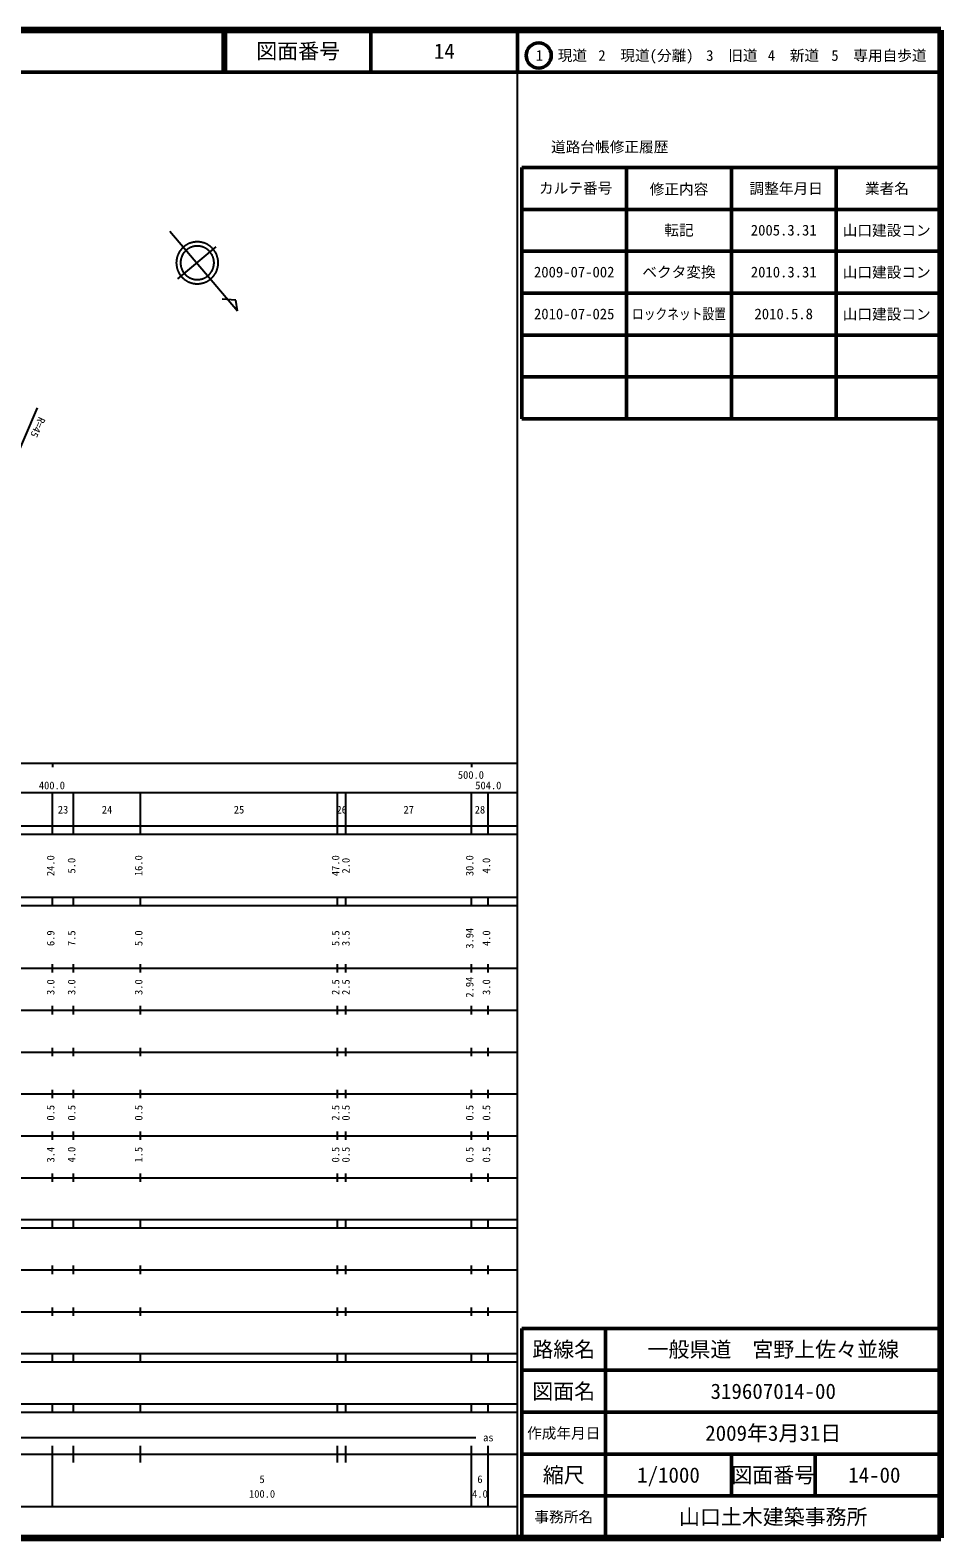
# Model space of a CAD drawing. Units: millimetres, scale not verified. Extents: x 40000 to 680000, y 20000 to 380000.
# Drawn here: x 462654 to 680000, y 20000 to 380000 of the extents above; entities that cross this region are included whole.
import ezdxf
from ezdxf.enums import TextEntityAlignment as Align

# ---------------------------------------------------------------- set-up
doc = ezdxf.new("R2010")
doc.units = ezdxf.units.MM
doc.header["$LTSCALE"] = 1000
for name, color, linetype, lineweight in [('M-BGD', 7, 'Continuous', 25), ('M-BMK-SRVR', 3, 'Continuous', 25), ('M-TTL', 2, 'Continuous', 140), ('M-TTL-BAND', 7, 'Continuous', 25), ('M-TTL-FRAM', 2, 'Continuous', 50), ('M-TTL-LINE', 7, 'Continuous', 50)]:
    doc.layers.add(name, color=color, linetype=linetype, lineweight=lineweight)
doc.layers.add('M-TTL-TXT', color=7, linetype='Continuous')
doc.styles.add('ＭＳ ゴシック', font='')
doc.styles.get('ＭＳ ゴシック').set_extended_font_data('MS Gothic')

msp = doc.modelspace()

# ---------------------------------------------------------------- linework, layer by layer
at = {"layer": 'M-BGD'}
for p, q in [((495988, 331991), (512117, 312998)), ((506948, 328291), (497847, 320611)), ((511777, 315566), (508442, 315804)), ((512117, 312998), (511777, 315566))]:
    msp.add_line(p, q, dxfattribs=at)
for points in [[(507537, 324444), (507536, 324532), (507533, 324619), (507530, 324707), (507524, 324794), (507517, 324881), (507509, 324969), (507499, 325055), (507488, 325142), (507475, 325229), (507460, 325315), (507444, 325401), (507427, 325487), (507408, 325572), (507387, 325657), (507365, 325742), (507342, 325826), (507317, 325910), (507290, 325994), (507263, 326077), (507233, 326159), (507203, 326241), (507170, 326322), (507137, 326403), (507102, 326483), (507066, 326563), (507028, 326642), (506989, 326720), (506948, 326798), (506906, 326875), (506863, 326951), (506818, 327026), (506773, 327101), (506726, 327174), (506677, 327247), (506627, 327319), (506576, 327390), (506524, 327461), (506471, 327530), (506416, 327598), (506361, 327666), (506304, 327732), (506245, 327798), (506186, 327862), (506126, 327925), (506064, 327988), (506002, 328049), (505938, 328109), (505874, 328168), (505808, 328226), (505741, 328282), (505673, 328338), (505605, 328392), (505535, 328445), (505465, 328497), (505393, 328548), (505321, 328597), (505248, 328645), (505174, 328692), (505099, 328738), (505024, 328782), (504948, 328825), (504871, 328866), (504793, 328906), (504714, 328945), (504635, 328983), (504556, 329019), (504475, 329053), (504394, 329087), (504313, 329118), (504231, 329149), (504148, 329178), (504065, 329205), (503981, 329231), (503897, 329256), (503813, 329279), (503728, 329300), (503643, 329320), (503558, 329339), (503472, 329356), (503386, 329372), (503299, 329386), (503213, 329398), (503126, 329410), (503039, 329419), (502952, 329427), (502864, 329434), (502777, 329439), (502690, 329442), (502602, 329444), (502515, 329444), (502427, 329443), (502340, 329441), (502252, 329436), (502165, 329431), (502078, 329423), (501991, 329415), (501904, 329404), (501817, 329392), (501731, 329379), (501644, 329364), (501558, 329348), (501473, 329330), (501387, 329311), (501302, 329290), (501218, 329267), (501134, 329244), (501050, 329218), (500967, 329192), (500884, 329163), (500801, 329134), (500720, 329103), (500638, 329070), (500558, 329036), (500478, 329001), (500398, 328964), (500319, 328926), (500241, 328886), (500164, 328846), (500087, 328803), (500011, 328760), (499936, 328715), (499862, 328669), (499788, 328621), (499716, 328573), (499644, 328523), (499573, 328471), (499503, 328419), (499434, 328365), (499366, 328310), (499298, 328254), (499232, 328197), (499167, 328139), (499103, 328079), (499040, 328018), (498978, 327957), (498917, 327894), (498857, 327830), (498798, 327765), (498741, 327699), (498685, 327632), (498629, 327564), (498575, 327495), (498523, 327426), (498471, 327355), (498421, 327283), (498372, 327211), (498324, 327138), (498277, 327063), (498232, 326988), (498188, 326913), (498146, 326836), (498105, 326759), (498065, 326681), (498026, 326603), (497989, 326523), (497954, 326443), (497919, 326363), (497886, 326282), (497855, 326200), (497825, 326118), (497796, 326035), (497769, 325952), (497744, 325868), (497719, 325784), (497697, 325700), (497675, 325615), (497656, 325530), (497637, 325444), (497621, 325358), (497605, 325272), (497592, 325186), (497580, 325099), (497569, 325012), (497560, 324925), (497552, 324838), (497546, 324751), (497541, 324663), (497538, 324576), (497537, 324488), (497537, 324401), (497538, 324313), (497541, 324226), (497546, 324138), (497552, 324051), (497560, 323964), (497569, 323877), (497580, 323790), (497592, 323703), (497605, 323617), (497621, 323531), (497637, 323445), (497656, 323359), (497675, 323274), (497697, 323189), (497719, 323105), (497744, 323020), (497769, 322937), (497796, 322854), (497825, 322771), (497855, 322689), (497886, 322607), (497919, 322526), (497954, 322445), (497989, 322366), (498026, 322286), (498065, 322208), (498105, 322130), (498146, 322053), (498188, 321976), (498232, 321900), (498277, 321825), (498324, 321751), (498372, 321678), (498421, 321605), (498471, 321534), (498523, 321463), (498575, 321393), (498629, 321325), (498685, 321257), (498741, 321190), (498798, 321124), (498857, 321059), (498917, 320995), (498978, 320932), (499040, 320870), (499103, 320810), (499167, 320750), (499232, 320692), (499298, 320635), (499366, 320579), (499434, 320524), (499503, 320470), (499573, 320417), (499644, 320366), (499716, 320316), (499788, 320267), (499862, 320220), (499936, 320174), (500011, 320129), (500087, 320085), (500164, 320043), (500241, 320002), (500319, 319963), (500398, 319925), (500478, 319888), (500558, 319853), (500638, 319819), (500720, 319786), (500801, 319755), (500884, 319726), (500967, 319697), (501050, 319671), (501134, 319645), (501218, 319621), (501302, 319599), (501387, 319578), (501473, 319559), (501558, 319541), (501644, 319525), (501731, 319510), (501817, 319496), (501904, 319485), (501991, 319474), (502078, 319466), (502165, 319458), (502252, 319453), (502340, 319448), (502427, 319446), (502515, 319444), (502602, 319445), (502690, 319447), (502777, 319450), (502864, 319455), (502952, 319462), (503039, 319470), (503126, 319479), (503213, 319490), (503299, 319503), (503386, 319517), (503472, 319533), (503558, 319550), (503643, 319568), (503728, 319589), (503813, 319610), (503897, 319633), (503981, 319658), (504065, 319684), (504148, 319711), (504231, 319740), (504313, 319771), (504394, 319802), (504475, 319836), (504556, 319870), (504635, 319906), (504714, 319944), (504793, 319982), (504871, 320023), (504948, 320064), (505024, 320107), (505099, 320151), (505174, 320197), (505248, 320244), (505321, 320292), (505393, 320341), (505465, 320392), (505535, 320444), (505605, 320497), (505673, 320551), (505741, 320606), (505808, 320663), (505874, 320721), (505938, 320780), (506002, 320840), (506064, 320901), (506126, 320963), (506186, 321027), (506245, 321091), (506304, 321157), (506361, 321223), (506416, 321290), (506471, 321359), (506524, 321428), (506576, 321498), (506627, 321570), (506677, 321642), (506726, 321715), (506773, 321788), (506818, 321863), (506863, 321938), (506906, 322014), (506948, 322091), (506989, 322169), (507028, 322247), (507066, 322326), (507102, 322405), (507137, 322486), (507170, 322566), (507203, 322648), (507233, 322730), (507263, 322812), (507290, 322895), (507317, 322979), (507342, 323062), (507365, 323147), (507387, 323232), (507408, 323317), (507427, 323402), (507444, 323488), (507460, 323574), (507475, 323660), (507488, 323747), (507499, 323833), (507509, 323920), (507517, 324007), (507524, 324095), (507530, 324182), (507533, 324269), (507536, 324357)], [(506537, 324444), (506536, 324514), (506534, 324584), (506531, 324654), (506527, 324724), (506521, 324794), (506515, 324864), (506507, 324933), (506497, 325003), (506487, 325072), (506475, 325141), (506463, 325210), (506449, 325278), (506433, 325347), (506417, 325415), (506399, 325483), (506381, 325550), (506361, 325617), (506340, 325684), (506317, 325750), (506294, 325816), (506269, 325882), (506244, 325947), (506217, 326011), (506189, 326076), (506160, 326139), (506129, 326202), (506098, 326265), (506066, 326327), (506032, 326389), (505998, 326449), (505962, 326510), (505925, 326569), (505888, 326628), (505849, 326687), (505809, 326744), (505768, 326801), (505727, 326857), (505684, 326913), (505640, 326968), (505596, 327022), (505550, 327075), (505504, 327127), (505456, 327179), (505408, 327229), (505359, 327279), (505309, 327328), (505258, 327376), (505206, 327423), (505154, 327470), (505100, 327515), (505046, 327559), (504991, 327603), (504936, 327645), (504879, 327687), (504822, 327727), (504764, 327767), (504706, 327805), (504647, 327843), (504587, 327879), (504526, 327914), (504465, 327949), (504404, 327982), (504342, 328014), (504279, 328045), (504216, 328075), (504152, 328104), (504087, 328132), (504023, 328158), (503957, 328184), (503892, 328208), (503826, 328231), (503759, 328253), (503692, 328274), (503625, 328293), (503558, 328312), (503490, 328329), (503422, 328345), (503353, 328360), (503285, 328374), (503216, 328386), (503147, 328398), (503077, 328408), (503008, 328417), (502938, 328424), (502869, 328431), (502799, 328436), (502729, 328440), (502659, 328443), (502589, 328444), (502519, 328444), (502449, 328443), (502379, 328441), (502309, 328438), (502239, 328433), (502170, 328428), (502100, 328421), (502030, 328412), (501961, 328403), (501892, 328392), (501823, 328380), (501754, 328367), (501686, 328353), (501617, 328337), (501549, 328321), (501482, 328303), (501414, 328284), (501347, 328264), (501281, 328242), (501214, 328220), (501148, 328196), (501083, 328171), (501018, 328145), (500953, 328118), (500889, 328090), (500826, 328060), (500763, 328030), (500700, 327998), (500638, 327965), (500577, 327932), (500516, 327897), (500456, 327861), (500397, 327824), (500338, 327786), (500280, 327747), (500222, 327707), (500166, 327666), (500110, 327624), (500054, 327581), (500000, 327537), (499946, 327492), (499893, 327446), (499841, 327400), (499790, 327352), (499739, 327304), (499690, 327254), (499641, 327204), (499593, 327153), (499546, 327101), (499500, 327048), (499455, 326995), (499411, 326940), (499368, 326885), (499325, 326829), (499284, 326773), (499244, 326716), (499205, 326658), (499166, 326599), (499129, 326540), (499093, 326480), (499058, 326419), (499024, 326358), (498991, 326296), (498959, 326234), (498928, 326171), (498899, 326108), (498870, 326044), (498843, 325979), (498816, 325914), (498791, 325849), (498767, 325783), (498744, 325717), (498723, 325650), (498702, 325584), (498683, 325516), (498665, 325449), (498648, 325381), (498632, 325313), (498617, 325244), (498604, 325175), (498592, 325106), (498581, 325037), (498571, 324968), (498562, 324898), (498555, 324829), (498549, 324759), (498544, 324689), (498540, 324619), (498538, 324549), (498537, 324479), (498537, 324409), (498538, 324339), (498540, 324269), (498544, 324200), (498549, 324130), (498555, 324060), (498562, 323990), (498571, 323921), (498581, 323852), (498592, 323782), (498604, 323713), (498617, 323645), (498632, 323576), (498648, 323508), (498665, 323440), (498683, 323373), (498702, 323305), (498723, 323238), (498744, 323172), (498767, 323106), (498791, 323040), (498816, 322975), (498843, 322910), (498870, 322845), (498899, 322781), (498928, 322718), (498959, 322655), (498991, 322593), (499024, 322531), (499058, 322470), (499093, 322409), (499129, 322349), (499166, 322290), (499205, 322231), (499244, 322173), (499284, 322116), (499325, 322059), (499368, 322004), (499411, 321949), (499455, 321894), (499500, 321841), (499546, 321788), (499593, 321736), (499641, 321685), (499690, 321635), (499739, 321585), (499790, 321537), (499841, 321489), (499893, 321442), (499946, 321397), (500000, 321352), (500054, 321308), (500110, 321265), (500166, 321223), (500222, 321182), (500280, 321142), (500338, 321103), (500397, 321065), (500456, 321028), (500516, 320992), (500577, 320957), (500638, 320923), (500700, 320891), (500763, 320859), (500826, 320829), (500889, 320799), (500953, 320771), (501018, 320744), (501083, 320718), (501148, 320693), (501214, 320669), (501281, 320647), (501347, 320625), (501414, 320605), (501482, 320586), (501549, 320568), (501617, 320551), (501686, 320536), (501754, 320522), (501823, 320509), (501892, 320497), (501961, 320486), (502030, 320477), (502100, 320468), (502170, 320461), (502239, 320455), (502309, 320451), (502379, 320448), (502449, 320445), (502519, 320444), (502589, 320445), (502659, 320446), (502729, 320449), (502799, 320453), (502869, 320458), (502938, 320465), (503008, 320472), (503077, 320481), (503147, 320491), (503216, 320503), (503285, 320515), (503353, 320529), (503422, 320544), (503490, 320560), (503558, 320577), (503625, 320595), (503692, 320615), (503759, 320636), (503826, 320658), (503892, 320681), (503957, 320705), (504023, 320731), (504087, 320757), (504152, 320785), (504216, 320814), (504279, 320844), (504342, 320875), (504404, 320907), (504465, 320940), (504526, 320975), (504587, 321010), (504647, 321046), (504706, 321084), (504764, 321122), (504822, 321162), (504879, 321202), (504936, 321244), (504991, 321286), (505046, 321330), (505100, 321374), (505154, 321419), (505206, 321466), (505258, 321513), (505309, 321561), (505359, 321610), (505408, 321660), (505456, 321710), (505504, 321762), (505550, 321814), (505596, 321867), (505640, 321921), (505684, 321976), (505727, 322031), (505768, 322088), (505809, 322145), (505849, 322202), (505888, 322260), (505925, 322319), (505962, 322379), (505998, 322439), (506032, 322500), (506066, 322562), (506098, 322624), (506129, 322686), (506160, 322750), (506189, 322813), (506217, 322877), (506244, 322942), (506269, 323007), (506294, 323073), (506317, 323139), (506340, 323205), (506361, 323272), (506381, 323339), (506399, 323406), (506417, 323474), (506433, 323542), (506449, 323610), (506463, 323679), (506475, 323748), (506487, 323817), (506497, 323886), (506507, 323956), (506515, 324025), (506521, 324095), (506527, 324165), (506531, 324234), (506534, 324304), (506536, 324374)]]:
    msp.add_lwpolyline(points, close=True, dxfattribs=at)
at = {"layer": 'M-BMK-SRVR'}
msp.add_line((454801, 267430), (464388, 289780), dxfattribs=at)
at = {"layer": 'M-TTL'}
for p, q in [((680000, 380000), (40000, 380000)), ((680000, 20000), (680000, 380000)), ((40000, 20000), (680000, 20000))]:
    msp.add_line(p, q, dxfattribs=at)
at = {"layer": 'M-TTL-BAND'}
for p, q in [((579000, 20000), (579000, 370000)), ((40000, 205000), (579000, 205000)), ((468000, 205000), (468000, 204000)), ((568000, 205000), (568000, 204000)), ((68000, 198000), (579000, 198000)), ((468000, 188000), (468000, 198000)), ((473000, 188000), (473000, 198000)), ((489000, 188000), (489000, 198000)), ((536000, 188000), (536000, 198000)), ((538000, 188000), (538000, 198000)), ((568000, 188000), (568000, 198000)), ((572000, 188000), (572000, 198000)), ((40000, 190000), (579000, 190000)), ((40000, 188000), (579000, 188000)), ((40000, 173000), (579000, 173000)), ((468000, 171000), (468000, 173000)), ((473000, 171000), (473000, 173000)), ((489000, 171000), (489000, 173000)), ((536000, 171000), (536000, 173000)), ((538000, 171000), (538000, 173000)), ((568000, 171000), (568000, 173000)), ((572000, 171000), (572000, 173000)), ((40000, 171000), (579000, 171000)), ((40000, 156000), (579000, 156000)), ((468000, 155000), (468000, 157000)), ((473000, 155000), (473000, 157000)), ((489000, 155000), (489000, 157000)), ((536000, 155000), (536000, 157000)), ((538000, 155000), (538000, 157000)), ((568000, 155000), (568000, 157000)), ((572000, 155000), (572000, 157000)), ((46000, 146000), (579000, 146000)), ((468000, 145000), (468000, 147000)), ((473000, 145000), (473000, 147000)), ((489000, 145000), (489000, 147000)), ((536000, 145000), (536000, 147000)), ((538000, 145000), (538000, 147000)), ((568000, 145000), (568000, 147000)), ((572000, 145000), (572000, 147000)), ((468000, 135000), (468000, 137000)), ((473000, 135000), (473000, 137000)), ((489000, 135000), (489000, 137000)), ((536000, 135000), (536000, 137000)), ((538000, 135000), (538000, 137000)), ((568000, 135000), (568000, 137000)), ((572000, 135000), (572000, 137000)), ((52000, 136000), (579000, 136000)), ((46000, 126000), (579000, 126000)), ((468000, 125000), (468000, 127000)), ((473000, 125000), (473000, 127000)), ((489000, 125000), (489000, 127000)), ((536000, 125000), (536000, 127000)), ((538000, 125000), (538000, 127000)), ((568000, 125000), (568000, 127000)), ((572000, 125000), (572000, 127000)), ((52000, 116000), (579000, 116000)), ((468000, 115000), (468000, 117000)), ((473000, 115000), (473000, 117000)), ((489000, 115000), (489000, 117000)), ((536000, 115000), (536000, 117000)), ((538000, 115000), (538000, 117000)), ((568000, 115000), (568000, 117000)), ((572000, 115000), (572000, 117000)), ((46000, 106000), (579000, 106000)), ((468000, 105000), (468000, 107000)), ((473000, 105000), (473000, 107000)), ((489000, 105000), (489000, 107000)), ((536000, 105000), (536000, 107000)), ((538000, 105000), (538000, 107000)), ((568000, 105000), (568000, 107000)), ((572000, 105000), (572000, 107000)), ((40000, 96000), (579000, 96000)), ((40000, 94000), (579000, 94000)), ((468000, 94000), (468000, 96000)), ((473000, 94000), (473000, 96000)), ((489000, 94000), (489000, 96000)), ((536000, 94000), (536000, 96000)), ((538000, 94000), (538000, 96000)), ((568000, 94000), (568000, 96000)), ((572000, 94000), (572000, 96000)), ((49000, 84000), (579000, 84000)), ((468000, 83000), (468000, 85000)), ((473000, 83000), (473000, 85000)), ((489000, 83000), (489000, 85000)), ((536000, 83000), (536000, 85000)), ((538000, 83000), (538000, 85000)), ((568000, 83000), (568000, 85000)), ((572000, 83000), (572000, 85000)), ((40000, 74000), (579000, 74000)), ((468000, 73000), (468000, 75000)), ((473000, 73000), (473000, 75000)), ((489000, 73000), (489000, 75000)), ((536000, 73000), (536000, 75000)), ((538000, 73000), (538000, 75000)), ((568000, 73000), (568000, 75000)), ((572000, 73000), (572000, 75000)), ((40000, 64000), (579000, 64000)), ((40000, 62000), (579000, 62000)), ((468000, 62000), (468000, 64000)), ((473000, 62000), (473000, 64000)), ((489000, 62000), (489000, 64000)), ((536000, 62000), (536000, 64000)), ((538000, 62000), (538000, 64000)), ((568000, 62000), (568000, 64000)), ((572000, 62000), (572000, 64000)), ((40000, 52000), (579000, 52000)), ((468000, 50000), (468000, 52000)), ((473000, 50000), (473000, 52000)), ((489000, 50000), (489000, 52000)), ((536000, 50000), (536000, 52000)), ((538000, 50000), (538000, 52000)), ((568000, 50000), (568000, 52000)), ((572000, 50000), (572000, 52000)), ((40000, 50000), (579000, 50000)), ((71000, 44000), (569000, 44000)), ((40000, 40000), (579000, 40000)), ((468000, 27500), (468000, 42000)), ((473000, 38000), (473000, 42000)), ((489000, 38000), (489000, 42000)), ((536000, 38000), (536000, 42000)), ((538000, 38000), (538000, 42000)), ((568000, 27500), (568000, 42000)), ((572000, 27500), (572000, 42000)), ((68000, 27500), (579000, 27500))]:
    msp.add_line(p, q, dxfattribs=at)
at = {"layer": 'M-TTL-FRAM'}
for p, q in [((580000, 347197), (580000, 287197)), ((580000, 347197), (680000, 347197)), ((580000, 287197), (680000, 287197)), ((680000, 70000), (580000, 70000)), ((580000, 70000), (580000, 20000))]:
    msp.add_line(p, q, dxfattribs=at)
at = {"layer": 'M-TTL-LINE'}
for p, q in [((508747, 380000), (508747, 370000)), ((509247, 380000), (509247, 370000)), ((543997, 380000), (543997, 370000)), ((579000, 380000), (579000, 370000)), ((40000, 370000), (680000, 370000)), ((605000, 347197), (605000, 287197)), ((630000, 347197), (630000, 287197)), ((655000, 347197), (655000, 287197)), ((580000, 337197), (680000, 337197)), ((580000, 327197), (680000, 327197)), ((580000, 317197), (680000, 317197)), ((580000, 307197), (680000, 307197)), ((580000, 297197), (680000, 297197)), ((600000, 70000), (600000, 20000)), ((680000, 60000), (580000, 60000)), ((680000, 50000), (580000, 50000)), ((680000, 40000), (580000, 40000)), ((630000, 40000), (630000, 30000)), ((650000, 40000), (650000, 30000)), ((680000, 30000), (580000, 30000))]:
    msp.add_line(p, q, dxfattribs=at)
msp.add_circle((584031, 373958), 3000, dxfattribs=at)

# ---------------------------------------------------------------- texts
at = {"layer": 'M-BMK-SRVR', "style": 'ＭＳ ゴシック'}
msp.add_text('R=45', height=1833, rotation=244.908, dxfattribs=at).set_placement((463159, 285796), align=Align.BOTTOM_CENTER)
at = {"layer": 'M-TTL-BAND', "style": 'ＭＳ ゴシック'}
for s, p in [('500.0', (567844, 200695)), ('400.0', (467844, 198195)), ('504.0', (572000, 198195)), ('23', (470500, 192405)), ('24', (481000, 192405)), ('25', (512500, 192405)), ('26', (537000, 192405)), ('27', (553000, 192405)), ('28', (570000, 192405)), ('as', (572000, 42500)), ('5', (518000, 32523)), ('6', (570000, 32523)), ('100.0', (518000, 29033)), ('4.0', (570000, 29033))]:
    msp.add_text(s, height=1833, dxfattribs=at).set_placement(p, align=Align.BOTTOM_CENTER)
for s, p in [('24.0', (469000, 180500)), ('5.0', (474000, 180500)), ('16.0', (490000, 180500)), ('47.0', (537000, 180500)), ('2.0', (539460, 180500)), ('30.0', (569000, 180500)), ('4.0', (573000, 180500)), ('6.9', (469000, 163174)), ('7.5', (474000, 163174)), ('5.0', (490000, 163174)), ('5.5', (537000, 163174)), ('3.5', (539460, 163174)), ('3.94', (569000, 163174)), ('4.0', (573000, 163174)), ('3.0', (469000, 151500)), ('3.0', (474000, 151500)), ('3.0', (490000, 151500)), ('2.5', (537000, 151500)), ('2.5', (539460, 151500)), ('2.94', (569000, 151500)), ('3.0', (573000, 151500)), ('0.5', (469000, 121500)), ('0.5', (474000, 121500)), ('0.5', (490000, 121500)), ('2.5', (537000, 121500)), ('0.5', (539460, 121500)), ('0.5', (569000, 121500)), ('0.5', (573000, 121500)), ('3.4', (469000, 111500)), ('4.0', (474000, 111500)), ('1.5', (490000, 111500)), ('0.5', (537000, 111500)), ('0.5', (539460, 111500)), ('0.5', (569000, 111500)), ('0.5', (573000, 111500))]:
    msp.add_text(s, height=1833, rotation=90, dxfattribs=at).set_placement(p, align=Align.BOTTOM_CENTER)
at = {"layer": 'M-TTL-TXT', "style": 'ＭＳ ゴシック'}
for s, height, p in [('図面番号', 3666, (526622, 375000)), ('14', 3666, (561497, 375000)), ('1\u3000現道', 2566, (589448, 373958)), ('2\u3000現道(分離)', 2566, (609619, 373958)), ('3\u3000旧道', 2566, (630121, 373958)), ('4\u3000新道', 2566, (644824, 373958)), ('5\u3000専用自歩道', 2566, (665228, 373958)), ('道路台帳修正履歴', 2566, (600968, 352113)), ('カルテ番号', 2566, (592839, 342277)), ('修正内容', 2566, (617509, 342023)), ('調整年月日', 2566, (643089, 342197)), ('業者名', 2566, (667134, 342197)), ('転記', 2566, (617500, 332245)), ('2005.3.31', 2566, (642500, 332245)), ('山口建設コン', 2566, (667077, 332189)), ('2009-07-002', 2566, (592500, 322245)), ('ベクタ変換', 2566, (617500, 322245)), ('2010.3.31', 2566, (642500, 322245)), ('山口建設コン', 2566, (667077, 322189)), ('2010-07-025', 2566, (592500, 312245)), ('2010.5.8', 2566, (642500, 312245)), ('山口建設コン', 2566, (667077, 312189)), ('路線名', 3666, (590000, 65000)), ('路線名', 3666, (590000, 65000)), ('一般県道\u3000宮野上佐々並線', 3666, (640000, 65000)), ('図面名', 3666, (590000, 55000)), ('図面名', 3666, (590000, 55000)), ('319607014-00', 3666, (640000, 55000)), ('2009年3月31日', 3666, (640000, 45000)), ('作成年月日', 2566, (590000, 45000)), ('作成年月日', 2566, (590000, 45000)), ('縮尺', 3666, (590000, 35000)), ('縮尺', 3666, (590000, 35000)), ('1/1000', 3666, (615000, 35000)), ('図面番号', 3666, (640000, 35000)), ('図面番号', 3666, (640000, 35000)), ('14-00', 3666, (664125, 35000)), ('事務所名', 2566, (590000, 25000)), ('事務所名', 2566, (590000, 25000)), ('山口土木建築事務所', 3666, (640000, 25000))]:
    msp.add_text(s, height=height, dxfattribs=at).set_placement(p, align=Align.MIDDLE_CENTER)
at = {"layer": 'M-TTL-TXT', "style": 'ＭＳ ゴシック', "width": 0.8}
msp.add_text('ロックネット設置', height=2566, dxfattribs=at).set_placement((617500, 312245), align=Align.MIDDLE_CENTER)

doc.saveas('drawing.dxf')
